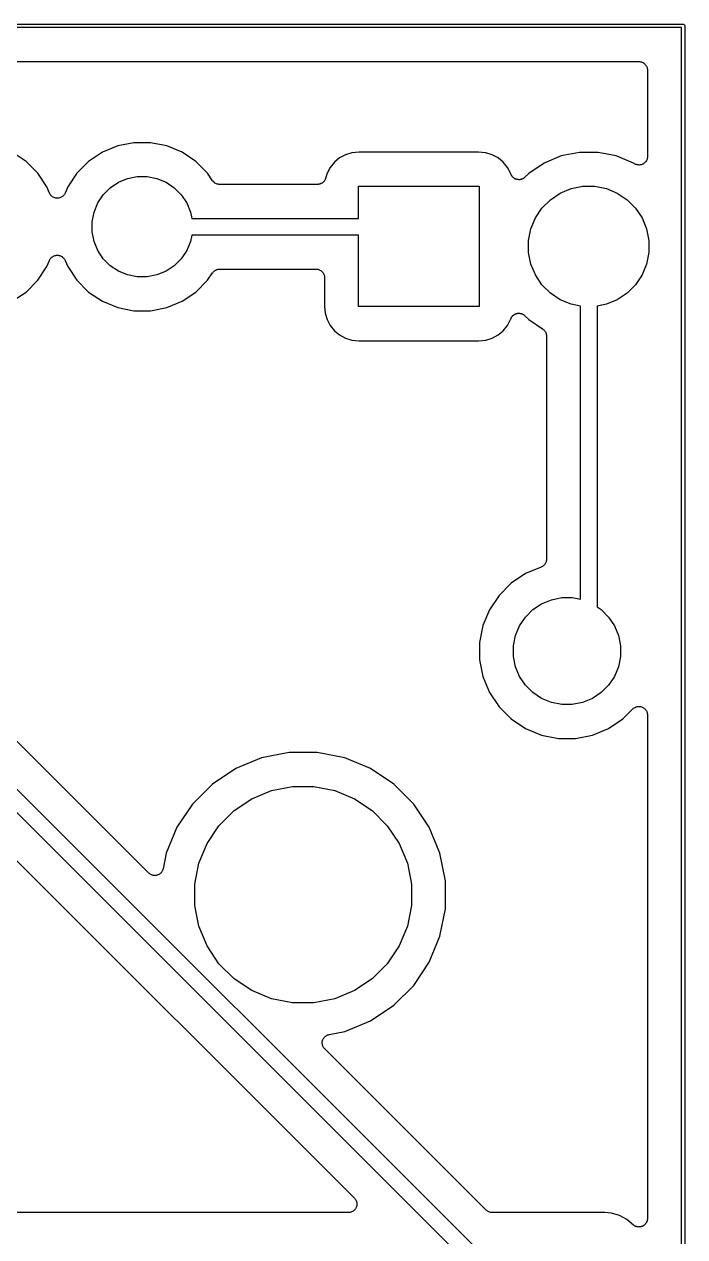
# Model space of a CAD drawing. Extents: x 19 to 115, y -142 to -17.
# Drawn here: x 105.55 to 115.42, y -34.8 to -16.65 of the extents above; entities that cross this region are included whole.
import ezdxf

# ---------------------------------------------------------------- set-up
doc = ezdxf.new("R2010")
doc.units = 0
doc.layers.add('BLACK', color=7, linetype='CONTINUOUS')

msp = doc.modelspace()

# ---------------------------------------------------------------- linework, layer by layer
at = {"layer": 'BLACK', "linetype": 'CONTINUOUS'}
for p, q in [((19.4312, -16.655), (115.399, -16.655)), ((115.399, -16.655), (115.4, -16.6549)), ((115.4, -16.6549), (115.401, -16.655)), ((115.401, -16.655), (115.401, -16.655)), ((115.401, -16.655), (115.405, -16.6554)), ((115.405, -16.6554), (115.41, -16.6568)), ((115.41, -16.6568), (115.414, -16.6591)), ((115.414, -16.6591), (115.418, -16.6622)), ((115.418, -16.6622), (115.421, -16.666)), ((115.421, -16.666), (115.423, -16.6704)), ((115.423, -16.6704), (115.425, -16.6751)), ((115.425, -16.6751), (115.425, -16.68)), ((115.425, -16.68), (115.425, -16.6812)), ((115.425, -16.6812), (115.425, -142.239)), ((115.375, -16.705), (19.455, -16.705)), ((115.375, -142.215), (115.375, -16.705)), ((20.09, -17.213), (114.74, -17.213)), ((114.74, -17.213), (114.741, -17.213)), ((114.741, -17.213), (114.741, -17.213)), ((114.741, -17.213), (114.741, -17.213)), ((114.741, -17.213), (114.742, -17.213)), ((114.742, -17.213), (114.754, -17.2143)), ((114.754, -17.2143), (114.766, -17.2156)), ((114.766, -17.2156), (114.766, -17.2157)), ((114.766, -17.2157), (114.766, -17.2158)), ((114.766, -17.2158), (114.778, -17.2194)), ((114.778, -17.2194), (114.789, -17.2229)), ((114.789, -17.2229), (114.79, -17.2231)), ((114.79, -17.2231), (114.79, -17.2233)), ((114.79, -17.2233), (114.8, -17.229)), ((114.8, -17.229), (114.811, -17.2347)), ((114.811, -17.2347), (114.811, -17.235)), ((114.811, -17.235), (114.812, -17.2352)), ((114.812, -17.2352), (114.821, -17.2429)), ((114.821, -17.2429), (114.83, -17.2505)), ((114.83, -17.2505), (114.83, -17.2509)), ((114.83, -17.2509), (114.831, -17.2511)), ((114.831, -17.2511), (114.838, -17.2605)), ((114.838, -17.2605), (114.846, -17.2697)), ((114.846, -17.2697), (114.846, -17.2701)), ((114.846, -17.2701), (114.846, -17.2705)), ((114.846, -17.2705), (114.852, -17.2811)), ((114.852, -17.2811), (114.857, -17.2916)), ((114.857, -17.2916), (114.858, -17.292)), ((114.858, -17.292), (114.858, -17.2924)), ((114.858, -17.2924), (114.861, -17.3039)), ((114.861, -17.3039), (114.865, -17.3153)), ((114.865, -17.3153), (114.865, -17.3158)), ((114.865, -17.3158), (114.865, -17.3162)), ((114.865, -17.3162), (114.866, -17.3281)), ((114.866, -17.3281), (114.867, -17.34)), ((114.867, -17.34), (114.867, -18.635)), ((106.948, -18.4753), (106.719, -18.5702)), ((107.191, -18.427), (106.948, -18.4753)), ((107.439, -18.427), (107.191, -18.427)), ((107.682, -18.4753), (107.439, -18.427)), ((107.911, -18.5702), (107.682, -18.4753)), ((105.577, -18.7078), (105.371, -18.5702)), ((106.719, -18.5702), (106.513, -18.7079)), ((108.117, -18.7078), (107.911, -18.5702)), ((110.266, -18.6556), (110.189, -18.7191)), ((110.355, -18.6084), (110.266, -18.6556)), ((110.45, -18.5794), (110.355, -18.6084)), ((110.556, -18.5689), (110.45, -18.5794)), ((112.344, -18.5689), (110.556, -18.5689)), ((112.45, -18.5793), (112.344, -18.5689)), ((112.545, -18.6084), (112.45, -18.5793)), ((112.634, -18.6556), (112.545, -18.6084)), ((112.711, -18.7191), (112.634, -18.6556)), ((113.579, -18.6261), (113.323, -18.7322)), ((113.851, -18.572), (113.579, -18.6261)), ((114.129, -18.572), (113.851, -18.572)), ((114.401, -18.6261), (114.129, -18.572)), ((114.657, -18.7322), (114.401, -18.6261)), ((114.857, -18.685), (114.851, -18.6956)), ((114.861, -18.6731), (114.857, -18.6845)), ((114.857, -18.6845), (114.857, -18.6848)), ((114.857, -18.6848), (114.857, -18.685)), ((114.864, -18.6614), (114.861, -18.6731)), ((114.866, -18.649), (114.864, -18.6609)), ((114.864, -18.6609), (114.864, -18.6611)), ((114.864, -18.6611), (114.864, -18.6614)), ((114.867, -18.6368), (114.866, -18.649)), ((114.867, -18.635), (114.867, -18.6362)), ((114.867, -18.6362), (114.867, -18.6362)), ((114.867, -18.6362), (114.867, -18.6362)), ((114.867, -18.6362), (114.867, -18.6368)), ((105.752, -18.8831), (105.577, -18.7078)), ((106.513, -18.7079), (106.338, -18.8831)), ((108.292, -18.8831), (108.117, -18.7078)), ((110.126, -18.7964), (110.078, -18.8847)), ((110.189, -18.7191), (110.126, -18.7964)), ((112.774, -18.7964), (112.711, -18.7191)), ((112.822, -18.8847), (112.774, -18.7964)), ((113.323, -18.7322), (113.092, -18.8863)), ((114.669, -18.7406), (114.657, -18.7322)), ((114.68, -18.7463), (114.669, -18.7406)), ((114.691, -18.7521), (114.68, -18.7463)), ((114.691, -18.7522), (114.691, -18.7521)), ((114.691, -18.7523), (114.691, -18.7522)), ((114.703, -18.7558), (114.691, -18.7523)), ((114.714, -18.7594), (114.703, -18.7558)), ((114.715, -18.7594), (114.714, -18.7594)), ((114.715, -18.7595), (114.715, -18.7594)), ((114.727, -18.7607), (114.715, -18.7595)), ((114.739, -18.762), (114.727, -18.7607)), ((114.74, -18.762), (114.739, -18.762)), ((114.739, -18.762), (114.739, -18.762)), ((114.752, -18.7608), (114.74, -18.762)), ((114.764, -18.7598), (114.752, -18.7608)), ((114.776, -18.7561), (114.764, -18.7597)), ((114.764, -18.7597), (114.764, -18.7597)), ((114.764, -18.7597), (114.764, -18.7598)), ((114.788, -18.7528), (114.776, -18.7561)), ((114.799, -18.7469), (114.788, -18.7525)), ((114.788, -18.7525), (114.788, -18.7526)), ((114.788, -18.7526), (114.788, -18.7528)), ((114.81, -18.7413), (114.799, -18.7469)), ((114.819, -18.7333), (114.81, -18.741)), ((114.81, -18.741), (114.81, -18.7411)), ((114.81, -18.7411), (114.81, -18.7413)), ((114.829, -18.7257), (114.819, -18.7333)), ((114.837, -18.7159), (114.829, -18.7254)), ((114.829, -18.7254), (114.829, -18.7255)), ((114.829, -18.7255), (114.829, -18.7257)), ((114.845, -18.7068), (114.837, -18.7159)), ((114.851, -18.6956), (114.845, -18.7063)), ((114.845, -18.7063), (114.845, -18.7065)), ((114.845, -18.7065), (114.845, -18.7068)), ((105.89, -19.0891), (105.752, -18.8831)), ((106.338, -18.8831), (106.2, -19.0891)), ((106.837, -19.1024), (106.96, -19.0204)), ((106.96, -19.0204), (107.096, -18.9638)), ((107.096, -18.9638), (107.241, -18.935)), ((107.241, -18.935), (107.389, -18.935)), ((107.389, -18.935), (107.534, -18.9638)), ((107.534, -18.9638), (107.67, -19.0204)), ((107.67, -19.0204), (107.793, -19.1024)), ((108.367, -18.9956), (108.292, -18.8831)), ((108.375, -19.0046), (108.367, -18.9956)), ((108.382, -19.0139), (108.375, -19.0046)), ((108.383, -19.0143), (108.382, -19.0139)), ((108.383, -19.0147), (108.383, -19.0143)), ((108.392, -19.0222), (108.383, -19.0147)), ((108.401, -19.0298), (108.392, -19.0222)), ((108.402, -19.0301), (108.401, -19.0298)), ((108.402, -19.0305), (108.402, -19.0301)), ((108.413, -19.036), (108.402, -19.0305)), ((108.423, -19.0417), (108.413, -19.036)), ((108.423, -19.0419), (108.423, -19.0417)), ((108.424, -19.0422), (108.423, -19.0419)), ((108.435, -19.0457), (108.424, -19.0422)), ((108.447, -19.0492), (108.435, -19.0457)), ((108.447, -19.0493), (108.447, -19.0492)), ((108.448, -19.0495), (108.447, -19.0493)), ((108.459, -19.0507), (108.448, -19.0495)), ((108.471, -19.052), (108.459, -19.0507)), ((109.951, -19.0502), (109.945, -19.0515)), ((109.958, -19.0496), (109.951, -19.0502)), ((109.964, -19.0479), (109.958, -19.0496)), ((109.969, -19.0469), (109.964, -19.0479)), ((109.975, -19.0444), (109.969, -19.0469)), ((109.982, -19.0424), (109.975, -19.0444)), ((109.987, -19.0397), (109.982, -19.0424)), ((109.992, -19.0376), (109.987, -19.0397)), ((109.998, -19.0339), (109.992, -19.0376)), ((110.004, -19.0308), (109.998, -19.0339)), ((110.008, -19.0272), (110.004, -19.0308)), ((110.013, -19.0241), (110.008, -19.0272)), ((110.018, -19.0194), (110.013, -19.0241)), ((110.023, -19.0151), (110.018, -19.0194)), ((110.027, -19.0107), (110.023, -19.0151)), ((110.031, -19.0068), (110.027, -19.0107)), ((110.034, -19.0012), (110.031, -19.0068)), ((110.039, -18.996), (110.034, -19.0012)), ((110.041, -18.991), (110.039, -18.996)), ((110.045, -18.9863), (110.041, -18.991)), ((110.047, -18.9801), (110.045, -18.9863)), ((110.051, -18.9742), (110.047, -18.9801)), ((110.052, -18.9688), (110.051, -18.9742)), ((110.054, -18.9636), (110.052, -18.9688)), ((110.055, -18.9619), (110.054, -18.9636)), ((110.078, -18.8847), (110.055, -18.9619)), ((112.824, -18.891), (112.822, -18.8847)), ((112.826, -18.8965), (112.824, -18.891)), ((112.827, -18.9021), (112.826, -18.8965)), ((112.831, -18.9079), (112.827, -18.9021)), ((112.833, -18.9139), (112.831, -18.9079)), ((112.836, -18.9188), (112.833, -18.9139)), ((112.839, -18.924), (112.836, -18.9188)), ((112.843, -18.9291), (112.839, -18.924)), ((112.847, -18.9345), (112.843, -18.9291)), ((112.851, -18.9387), (112.847, -18.9345)), ((112.855, -18.9433), (112.851, -18.9387)), ((112.86, -18.9475), (112.855, -18.9433)), ((112.864, -18.9521), (112.86, -18.9475)), ((112.869, -18.9554), (112.864, -18.9521)), ((112.874, -18.9592), (112.869, -18.9554)), ((112.879, -18.9623), (112.874, -18.9592)), ((112.885, -18.9659), (112.879, -18.9623)), ((112.89, -18.9682), (112.885, -18.9659)), ((112.895, -18.971), (112.89, -18.9682)), ((112.902, -18.973), (112.895, -18.971)), ((112.908, -18.9755), (112.902, -18.973)), ((112.913, -18.9767), (112.908, -18.9755)), ((112.919, -18.9784), (112.913, -18.9767)), ((112.926, -18.9791), (112.919, -18.9784)), ((112.932, -18.9804), (112.926, -18.9791)), ((112.938, -18.9805), (112.932, -18.9804)), ((112.944, -18.9811), (112.938, -18.9805)), ((112.95, -18.9806), (112.944, -18.9811)), ((112.957, -18.9806), (112.95, -18.9806)), ((112.963, -18.9795), (112.957, -18.9806)), ((112.968, -18.979), (112.963, -18.9795)), ((112.975, -18.9771), (112.968, -18.979)), ((112.981, -18.9759), (112.975, -18.9771)), ((112.987, -18.9737), (112.981, -18.9759)), ((112.992, -18.972), (112.987, -18.9737)), ((112.998, -18.969), (112.992, -18.972)), ((113.004, -18.9666), (112.998, -18.969)), ((113.009, -18.9634), (113.004, -18.9666)), ((113.014, -18.9606), (113.009, -18.9634)), ((113.019, -18.9566), (113.014, -18.9606)), ((113.025, -18.953), (113.019, -18.9566)), ((113.029, -18.9489), (113.025, -18.953)), ((113.034, -18.9452), (113.029, -18.9489)), ((113.035, -18.9439), (113.034, -18.9452)), ((113.092, -18.8863), (113.035, -18.9439)), ((105.928, -19.1805), (105.89, -19.0891)), ((105.933, -19.1912), (105.928, -19.1805)), ((105.939, -19.202), (105.933, -19.1912)), ((105.939, -19.2021), (105.939, -19.202)), ((105.939, -19.2023), (105.939, -19.2021)), ((105.947, -19.2116), (105.939, -19.2023)), ((105.955, -19.2212), (105.947, -19.2116)), ((105.955, -19.2213), (105.955, -19.2212)), ((105.955, -19.2215), (105.955, -19.2213)), ((105.964, -19.2291), (105.955, -19.2215)), ((105.974, -19.237), (105.964, -19.2291)), ((106.124, -19.2305), (106.115, -19.238)), ((106.134, -19.2228), (106.124, -19.2305)), ((106.142, -19.2133), (106.134, -19.2225)), ((106.134, -19.2225), (106.134, -19.2226)), ((106.134, -19.2226), (106.134, -19.2228)), ((106.15, -19.2038), (106.142, -19.2133)), ((106.156, -19.1928), (106.15, -19.2034)), ((106.15, -19.2034), (106.15, -19.2036)), ((106.15, -19.2036), (106.15, -19.2038)), ((106.162, -19.1821), (106.156, -19.1928)), ((106.2, -19.0891), (106.162, -19.1805)), ((106.162, -19.1805), (106.162, -19.1817)), ((106.162, -19.1817), (106.162, -19.1817)), ((106.162, -19.1817), (106.162, -19.1817)), ((106.162, -19.1817), (106.162, -19.1821)), ((106.65, -19.3297), (106.732, -19.2069)), ((106.732, -19.2069), (106.837, -19.1024)), ((107.793, -19.1024), (107.898, -19.2069)), ((107.898, -19.2069), (107.98, -19.3297)), ((108.472, -19.052), (108.471, -19.052)), ((108.473, -19.052), (108.472, -19.052)), ((108.472, -19.052), (108.472, -19.052)), ((108.472, -19.052), (108.472, -19.052)), ((109.933, -19.052), (108.473, -19.052)), ((109.939, -19.0514), (109.933, -19.052)), ((109.945, -19.0515), (109.939, -19.0514)), ((110.55, -19.56), (110.55, -19.08)), ((110.55, -19.08), (112.35, -19.08)), ((112.35, -19.08), (112.35, -20.88)), ((113.416, -19.2809), (113.564, -19.1824)), ((113.564, -19.1824), (113.727, -19.1146)), ((113.727, -19.1146), (113.901, -19.08)), ((113.901, -19.08), (114.079, -19.08)), ((114.079, -19.08), (114.253, -19.1146)), ((114.253, -19.1146), (114.416, -19.1824)), ((114.416, -19.1824), (114.564, -19.2809)), ((105.974, -19.2371), (105.974, -19.237)), ((105.974, -19.2373), (105.974, -19.2371)), ((105.985, -19.243), (105.974, -19.2373)), ((105.996, -19.2489), (105.985, -19.243)), ((105.996, -19.249), (105.996, -19.2489)), ((105.996, -19.2489), (105.996, -19.2489)), ((106.007, -19.2526), (105.996, -19.249)), ((106.019, -19.2562), (106.007, -19.2526)), ((106.019, -19.2563), (106.019, -19.2562)), ((106.02, -19.2563), (106.019, -19.2563)), ((106.032, -19.2576), (106.02, -19.2563)), ((106.044, -19.2589), (106.032, -19.2576)), ((106.056, -19.2578), (106.044, -19.2589)), ((106.044, -19.2589), (106.044, -19.2588)), ((106.044, -19.2588), (106.044, -19.2589)), ((106.069, -19.2567), (106.056, -19.2578)), ((106.081, -19.2532), (106.069, -19.2566)), ((106.069, -19.2566), (106.069, -19.2566)), ((106.069, -19.2566), (106.069, -19.2567)), ((106.092, -19.2497), (106.081, -19.2532)), ((106.093, -19.2496), (106.092, -19.2497)), ((106.103, -19.2439), (106.093, -19.2495)), ((106.093, -19.2495), (106.093, -19.2496)), ((106.114, -19.2383), (106.103, -19.2439)), ((106.115, -19.2381), (106.114, -19.2383)), ((106.115, -19.238), (106.115, -19.2381)), ((106.594, -19.4662), (106.65, -19.3297)), ((107.98, -19.3297), (108.036, -19.4662)), ((113.192, -19.5537), (113.291, -19.4063)), ((113.291, -19.4063), (113.416, -19.2809)), ((114.564, -19.2809), (114.689, -19.4063)), ((114.689, -19.4063), (114.788, -19.5537)), ((106.565, -19.6111), (106.594, -19.4662)), ((108.036, -19.4662), (108.055, -19.56)), ((108.055, -19.56), (110.55, -19.56)), ((113.125, -19.7175), (113.192, -19.5537)), ((114.788, -19.5537), (114.855, -19.7175)), ((106.565, -19.7589), (106.565, -19.6111)), ((106.594, -19.9038), (106.565, -19.7589)), ((113.09, -19.8914), (113.125, -19.7175)), ((114.855, -19.7175), (114.89, -19.8914)), ((106.65, -20.0403), (106.594, -19.9038)), ((108.036, -19.9038), (107.98, -20.0403)), ((108.055, -19.81), (108.036, -19.9038)), ((110.55, -19.81), (108.055, -19.81)), ((110.55, -20.88), (110.55, -19.81)), ((113.09, -20.0686), (113.09, -19.8914)), ((114.89, -19.8914), (114.89, -20.0686)), ((105.956, -20.1472), (105.966, -20.1395)), ((105.966, -20.1395), (105.975, -20.132)), ((105.975, -20.1319), (105.976, -20.1317)), ((105.975, -20.132), (105.975, -20.1319)), ((105.976, -20.1317), (105.987, -20.126)), ((105.987, -20.126), (105.997, -20.1205)), ((105.997, -20.1204), (105.998, -20.1203)), ((105.997, -20.1205), (105.997, -20.1204)), ((105.998, -20.1203), (106.009, -20.1169)), ((106.009, -20.1169), (106.021, -20.1134)), ((106.021, -20.1133), (106.033, -20.1123)), ((106.021, -20.1134), (106.021, -20.1133)), ((106.021, -20.1134), (106.021, -20.1134)), ((106.033, -20.1123), (106.046, -20.1111)), ((106.046, -20.1111), (106.046, -20.1112)), ((106.046, -20.1112), (106.046, -20.1111)), ((106.046, -20.1111), (106.058, -20.1124)), ((106.058, -20.1124), (106.07, -20.1137)), ((106.07, -20.1137), (106.071, -20.1137)), ((106.071, -20.1137), (106.071, -20.1138)), ((106.071, -20.1138), (106.082, -20.1174)), ((106.082, -20.1174), (106.094, -20.121)), ((106.094, -20.121), (106.094, -20.1211)), ((106.094, -20.1211), (106.094, -20.1211)), ((106.094, -20.1211), (106.105, -20.1269)), ((106.105, -20.1269), (106.116, -20.1327)), ((106.116, -20.1327), (106.116, -20.1329)), ((106.116, -20.1329), (106.116, -20.133)), ((106.116, -20.133), (106.125, -20.1406)), ((106.732, -20.1631), (106.65, -20.0403)), ((107.98, -20.0403), (107.898, -20.1631)), ((113.125, -20.2425), (113.09, -20.0686)), ((114.89, -20.0686), (114.855, -20.2425)), ((105.752, -20.4869), (105.89, -20.2809)), ((105.89, -20.2809), (105.928, -20.1895)), ((105.928, -20.1879), (105.934, -20.1773)), ((105.928, -20.1883), (105.928, -20.1879)), ((105.928, -20.1895), (105.928, -20.1883)), ((105.928, -20.1883), (105.928, -20.1883)), ((105.928, -20.1883), (105.928, -20.1883)), ((105.934, -20.1773), (105.94, -20.1666)), ((105.94, -20.1662), (105.948, -20.1569)), ((105.94, -20.1664), (105.94, -20.1662)), ((105.94, -20.1666), (105.94, -20.1664)), ((105.948, -20.1569), (105.956, -20.1475)), ((105.956, -20.1474), (105.956, -20.1472)), ((105.956, -20.1475), (105.956, -20.1474)), ((106.125, -20.1406), (106.135, -20.1485)), ((106.135, -20.1485), (106.135, -20.1487)), ((106.135, -20.1487), (106.135, -20.1488)), ((106.135, -20.1488), (106.143, -20.1582)), ((106.143, -20.1582), (106.151, -20.1677)), ((106.151, -20.1677), (106.151, -20.1679)), ((106.151, -20.1679), (106.151, -20.168)), ((106.151, -20.168), (106.157, -20.1787)), ((106.157, -20.1787), (106.162, -20.1895)), ((106.162, -20.1895), (106.2, -20.2809)), ((106.2, -20.2809), (106.338, -20.4869)), ((106.837, -20.2676), (106.732, -20.1631)), ((106.96, -20.3496), (106.837, -20.2676)), ((107.793, -20.2676), (107.67, -20.3496)), ((107.898, -20.1631), (107.793, -20.2676)), ((108.437, -20.3238), (108.448, -20.3204)), ((108.448, -20.3204), (108.449, -20.3204)), ((108.449, -20.3202), (108.461, -20.3192)), ((108.449, -20.3204), (108.449, -20.3202)), ((108.461, -20.3192), (108.473, -20.318)), ((108.473, -20.318), (109.912, -20.318)), ((109.912, -20.318), (109.913, -20.318)), ((109.913, -20.318), (109.913, -20.318)), ((109.913, -20.318), (109.913, -20.318)), ((109.913, -20.318), (109.914, -20.318)), ((109.914, -20.318), (109.926, -20.3193)), ((109.926, -20.3193), (109.937, -20.3206)), ((109.937, -20.3206), (109.938, -20.3207)), ((109.938, -20.3207), (109.938, -20.3208)), ((109.938, -20.3208), (109.95, -20.3244)), ((113.192, -20.4063), (113.125, -20.2425)), ((114.855, -20.2425), (114.788, -20.4063)), ((105.577, -20.6622), (105.752, -20.4869)), ((106.338, -20.4869), (106.513, -20.6621)), ((107.096, -20.4062), (106.96, -20.3496)), ((107.241, -20.435), (107.096, -20.4062)), ((107.389, -20.435), (107.241, -20.435)), ((107.534, -20.4062), (107.389, -20.435)), ((107.67, -20.3496), (107.534, -20.4062)), ((108.117, -20.6622), (108.292, -20.4869)), ((108.292, -20.4869), (108.367, -20.3744)), ((108.367, -20.3744), (108.368, -20.374)), ((108.368, -20.373), (108.376, -20.364)), ((108.368, -20.374), (108.368, -20.373)), ((108.368, -20.374), (108.368, -20.374)), ((108.368, -20.374), (108.368, -20.374)), ((108.376, -20.364), (108.383, -20.3549)), ((108.383, -20.3549), (108.384, -20.3545)), ((108.384, -20.354), (108.394, -20.3467)), ((108.384, -20.3545), (108.384, -20.354)), ((108.394, -20.3467), (108.403, -20.3392)), ((108.403, -20.3389), (108.404, -20.3385)), ((108.403, -20.3392), (108.403, -20.3389)), ((108.404, -20.3385), (108.414, -20.3331)), ((108.414, -20.3331), (108.425, -20.3276)), ((108.425, -20.3274), (108.426, -20.3271)), ((108.425, -20.3276), (108.425, -20.3274)), ((108.426, -20.3271), (108.437, -20.3238)), ((109.95, -20.3244), (109.961, -20.3279)), ((109.961, -20.3279), (109.962, -20.3281)), ((109.962, -20.3281), (109.962, -20.3283)), ((109.962, -20.3283), (109.972, -20.334)), ((109.972, -20.334), (109.983, -20.3397)), ((109.983, -20.3397), (109.983, -20.34)), ((109.983, -20.34), (109.984, -20.3402)), ((109.984, -20.3402), (109.993, -20.3479)), ((109.993, -20.3479), (110.002, -20.3555)), ((110.002, -20.3555), (110.002, -20.3559)), ((110.002, -20.3559), (110.003, -20.3561)), ((110.003, -20.3561), (110.01, -20.3655)), ((110.01, -20.3655), (110.018, -20.3747)), ((110.018, -20.3747), (110.018, -20.3751)), ((110.018, -20.3751), (110.018, -20.3755)), ((110.018, -20.3755), (110.024, -20.3861)), ((110.024, -20.3861), (110.029, -20.3966)), ((110.029, -20.3966), (110.029, -20.397)), ((110.029, -20.397), (110.03, -20.3974)), ((110.03, -20.3974), (110.033, -20.4089)), ((110.033, -20.4089), (110.037, -20.4203)), ((110.037, -20.4203), (110.037, -20.4208)), ((110.037, -20.4208), (110.037, -20.4212)), ((110.037, -20.4212), (110.038, -20.4331)), ((110.038, -20.4331), (110.039, -20.445)), ((110.039, -20.445), (110.039, -20.8738)), ((113.291, -20.5537), (113.192, -20.4063)), ((114.788, -20.4063), (114.689, -20.5537)), ((105.371, -20.7998), (105.577, -20.6622)), ((106.513, -20.6621), (106.719, -20.7998)), ((107.911, -20.7998), (108.117, -20.6622)), ((113.416, -20.6791), (113.291, -20.5537)), ((113.564, -20.7776), (113.416, -20.6791)), ((114.564, -20.6791), (114.416, -20.7776)), ((114.689, -20.5537), (114.564, -20.6791)), ((106.719, -20.7998), (106.948, -20.8947)), ((107.682, -20.8947), (107.911, -20.7998)), ((113.727, -20.8454), (113.564, -20.7776)), ((113.865, -20.8728), (113.727, -20.8454)), ((114.253, -20.8454), (114.115, -20.8728)), ((114.416, -20.7776), (114.253, -20.8454)), ((106.948, -20.8947), (107.191, -20.943)), ((107.191, -20.943), (107.439, -20.943)), ((107.439, -20.943), (107.682, -20.8947)), ((110.039, -20.8738), (110.049, -20.9796)), ((110.049, -20.9796), (110.078, -21.0753)), ((112.35, -20.88), (110.55, -20.88)), ((112.831, -21.0505), (112.834, -21.0445)), ((112.834, -21.0445), (112.837, -21.0397)), ((112.837, -21.0397), (112.84, -21.0345)), ((112.84, -21.0345), (112.844, -21.0295)), ((112.844, -21.0295), (112.848, -21.0241)), ((112.848, -21.0241), (112.852, -21.02)), ((112.852, -21.02), (112.856, -21.0154)), ((112.856, -21.0154), (112.861, -21.0113)), ((112.861, -21.0113), (112.866, -21.0068)), ((112.866, -21.0068), (112.871, -21.0036)), ((112.871, -21.0036), (112.875, -20.9998)), ((112.875, -20.9998), (112.881, -20.9968)), ((112.881, -20.9968), (112.886, -20.9932)), ((112.886, -20.9932), (112.892, -20.991)), ((112.892, -20.991), (112.897, -20.9883)), ((112.897, -20.9883), (112.903, -20.9864)), ((112.903, -20.9864), (112.909, -20.984)), ((112.909, -20.984), (112.915, -20.9829)), ((112.915, -20.9829), (112.921, -20.9812)), ((112.921, -20.9812), (112.927, -20.9806)), ((112.927, -20.9806), (112.934, -20.9794)), ((112.934, -20.9794), (112.94, -20.9794)), ((112.94, -20.9794), (112.945, -20.9789)), ((112.945, -20.9789), (112.952, -20.9795)), ((112.952, -20.9795), (112.959, -20.9796)), ((112.959, -20.9796), (112.964, -20.9808)), ((112.964, -20.9808), (112.97, -20.9814)), ((112.97, -20.9814), (112.976, -20.9833)), ((112.976, -20.9833), (112.983, -20.9846)), ((112.983, -20.9846), (112.988, -20.9869)), ((112.988, -20.9869), (112.994, -20.9886)), ((112.994, -20.9886), (113, -20.9917)), ((113, -20.9917), (113.006, -20.9942)), ((113.006, -20.9942), (113.011, -20.9975)), ((113.011, -20.9975), (113.016, -21.0003)), ((113.016, -21.0003), (113.021, -21.0045)), ((113.021, -21.0045), (113.026, -21.0081)), ((113.026, -21.0081), (113.03, -21.0123)), ((113.03, -21.0123), (113.035, -21.0161)), ((113.035, -21.0161), (113.092, -21.0737)), ((113.865, -25.2591), (113.865, -20.8728)), ((114.115, -20.8728), (114.115, -25.3735)), ((110.078, -21.0753), (110.126, -21.1636)), ((110.126, -21.1636), (110.189, -21.2409)), ((112.711, -21.2409), (112.774, -21.1636)), ((112.774, -21.1636), (112.822, -21.0753)), ((112.822, -21.0753), (112.824, -21.069)), ((112.824, -21.0673), (112.826, -21.0619)), ((112.824, -21.069), (112.824, -21.0673)), ((112.826, -21.0619), (112.828, -21.0562)), ((112.828, -21.0562), (112.831, -21.0505)), ((113.092, -21.0737), (113.301, -21.2127)), ((113.301, -21.2127), (113.301, -21.213)), ((113.301, -21.213), (113.301, -21.213)), ((113.301, -21.213), (113.301, -21.213)), ((113.301, -21.213), (113.302, -21.2137)), ((113.302, -21.2137), (113.311, -21.2213)), ((113.311, -21.2213), (113.32, -21.2288)), ((110.189, -21.2409), (110.266, -21.3044)), ((110.266, -21.3044), (110.355, -21.3516)), ((110.355, -21.3516), (110.45, -21.3806)), ((110.45, -21.3806), (110.556, -21.3911)), ((110.556, -21.3911), (112.344, -21.3911)), ((112.344, -21.3911), (112.45, -21.3806)), ((112.45, -21.3806), (112.545, -21.3516)), ((112.545, -21.3516), (112.634, -21.3044)), ((112.634, -21.3044), (112.711, -21.2409)), ((113.32, -21.2288), (113.321, -21.2293)), ((113.321, -21.2293), (113.321, -21.2297)), ((113.321, -21.2297), (113.328, -21.2389)), ((113.328, -21.2389), (113.336, -21.248)), ((113.336, -21.248), (113.336, -21.2486)), ((113.336, -21.2486), (113.336, -21.2491)), ((113.336, -21.2491), (113.342, -21.2595)), ((113.342, -21.2595), (113.347, -21.2699)), ((113.347, -21.2699), (113.348, -21.2705)), ((113.348, -21.2705), (113.348, -21.271)), ((113.348, -21.271), (113.351, -21.2823)), ((113.351, -21.2823), (113.355, -21.2936)), ((113.355, -21.2936), (113.355, -21.2943)), ((113.355, -21.2943), (113.355, -21.2948)), ((113.355, -21.2948), (113.356, -21.3066)), ((113.356, -21.3066), (113.357, -21.3183)), ((113.357, -21.3183), (113.357, -24.662)), ((113.357, -24.6637), (113.356, -24.6756)), ((113.357, -24.662), (113.357, -24.6626)), ((113.357, -24.6626), (113.357, -24.6626)), ((113.357, -24.6626), (113.357, -24.6626)), ((113.357, -24.6626), (113.357, -24.6637)), ((113.279, -24.7793), (113.045, -24.8759)), ((113.289, -24.7737), (113.279, -24.7793)), ((113.3, -24.7682), (113.289, -24.7737)), ((113.31, -24.7601), (113.3, -24.7676)), ((113.3, -24.7676), (113.3, -24.7679)), ((113.3, -24.7679), (113.3, -24.7682)), ((113.319, -24.7527), (113.31, -24.7601)), ((113.32, -24.7519), (113.319, -24.7523)), ((113.319, -24.7523), (113.319, -24.7527)), ((113.327, -24.7428), (113.32, -24.7519)), ((113.335, -24.7337), (113.327, -24.7428)), ((113.341, -24.7224), (113.335, -24.7328)), ((113.335, -24.7328), (113.335, -24.7332)), ((113.335, -24.7332), (113.335, -24.7337)), ((113.347, -24.712), (113.341, -24.7224)), ((113.351, -24.6997), (113.347, -24.711)), ((113.347, -24.711), (113.347, -24.7114)), ((113.347, -24.7114), (113.347, -24.712)), ((113.354, -24.6884), (113.351, -24.6997)), ((113.356, -24.6756), (113.354, -24.6873)), ((113.354, -24.6873), (113.354, -24.6878)), ((113.354, -24.6878), (113.354, -24.6884)), ((112.831, -25.019), (112.649, -25.2012)), ((113.045, -24.8759), (112.831, -25.019)), ((112.649, -25.2012), (112.506, -25.4154)), ((113.155, -25.4136), (113.286, -25.326)), ((113.286, -25.326), (113.432, -25.2657)), ((113.432, -25.2657), (113.586, -25.235)), ((113.586, -25.235), (113.744, -25.235)), ((113.744, -25.235), (113.865, -25.2591)), ((114.115, -25.3735), (114.175, -25.4136)), ((112.506, -25.4154), (112.407, -25.6535)), ((112.956, -25.6561), (113.044, -25.525)), ((113.044, -25.525), (113.155, -25.4136)), ((114.175, -25.4136), (114.286, -25.525)), ((114.286, -25.525), (114.374, -25.6561)), ((112.407, -25.6535), (112.357, -25.9062)), ((112.896, -25.8016), (112.956, -25.6561)), ((114.374, -25.6561), (114.434, -25.8016)), ((112.357, -25.9062), (112.357, -26.1638)), ((112.865, -25.9562), (112.896, -25.8016)), ((114.434, -25.8016), (114.465, -25.9562)), ((112.865, -26.1138), (112.865, -25.9562)), ((112.896, -26.2684), (112.865, -26.1138)), ((114.465, -26.1138), (114.434, -26.2684)), ((114.465, -25.9562), (114.465, -26.1138)), ((112.357, -26.1638), (112.407, -26.4165)), ((112.956, -26.4139), (112.896, -26.2684)), ((114.434, -26.2684), (114.374, -26.4139)), ((112.407, -26.4165), (112.506, -26.6546)), ((113.044, -26.545), (112.956, -26.4139)), ((114.374, -26.4139), (114.286, -26.545)), ((112.506, -26.6546), (112.649, -26.8688)), ((113.155, -26.6564), (113.044, -26.545)), ((113.286, -26.744), (113.155, -26.6564)), ((114.175, -26.6564), (114.044, -26.744)), ((114.286, -26.545), (114.175, -26.6564)), ((107.413, -29.3566), (104.89, -26.8338)), ((113.432, -26.8043), (113.286, -26.744)), ((113.586, -26.835), (113.432, -26.8043)), ((113.744, -26.835), (113.586, -26.835)), ((113.898, -26.8043), (113.744, -26.835)), ((114.044, -26.744), (113.898, -26.8043)), ((112.649, -26.8688), (112.831, -27.051)), ((114.499, -27.051), (114.65, -26.8996)), ((114.65, -26.8996), (114.651, -26.8987)), ((114.651, -26.8983), (114.661, -26.8908)), ((114.651, -26.8986), (114.651, -26.8983)), ((114.651, -26.8987), (114.651, -26.8986)), ((114.651, -26.8987), (114.651, -26.8987)), ((114.661, -26.8908), (114.67, -26.8831)), ((114.67, -26.8831), (114.671, -26.883)), ((114.671, -26.8829), (114.682, -26.8773)), ((114.671, -26.883), (114.671, -26.8829)), ((114.682, -26.8773), (114.692, -26.8716)), ((114.692, -26.8716), (114.693, -26.8716)), ((114.693, -26.8715), (114.705, -26.868)), ((114.693, -26.8716), (114.693, -26.8715)), ((114.705, -26.868), (114.716, -26.8646)), ((114.716, -26.8646), (114.716, -26.8646)), ((114.716, -26.8646), (114.717, -26.8646)), ((114.717, -26.8646), (114.729, -26.8635)), ((114.729, -26.8635), (114.741, -26.8624)), ((114.741, -26.8624), (114.741, -26.8624)), ((114.741, -26.8624), (114.741, -26.8624)), ((114.741, -26.8624), (114.753, -26.8637)), ((114.753, -26.8637), (114.766, -26.865)), ((114.766, -26.865), (114.766, -26.8651)), ((114.766, -26.8651), (114.766, -26.8651)), ((114.766, -26.8651), (114.778, -26.8687)), ((114.778, -26.8687), (114.789, -26.8723)), ((114.789, -26.8723), (114.789, -26.8724)), ((114.789, -26.8724), (114.79, -26.8725)), ((114.79, -26.8725), (114.8, -26.8783)), ((114.8, -26.8783), (114.811, -26.8841)), ((114.811, -26.8841), (114.811, -26.8842)), ((114.811, -26.8842), (114.811, -26.8844)), ((114.811, -26.8844), (114.821, -26.8922)), ((114.821, -26.8922), (114.83, -26.8999)), ((114.83, -26.8999), (114.83, -26.9001)), ((114.83, -26.9001), (114.83, -26.9002)), ((114.83, -26.9002), (114.838, -26.9097)), ((114.838, -26.9097), (114.846, -26.9191)), ((114.846, -26.9191), (114.846, -26.9193)), ((114.846, -26.9193), (114.846, -26.9195)), ((114.846, -26.9195), (114.852, -26.9303)), ((114.852, -26.9303), (114.857, -26.941)), ((114.857, -26.941), (114.857, -26.9412)), ((114.857, -26.9412), (114.858, -26.9414)), ((114.858, -26.9414), (114.861, -26.953)), ((114.861, -26.953), (114.865, -26.9647)), ((114.865, -26.9647), (114.865, -26.965)), ((114.865, -26.965), (114.865, -26.9652)), ((114.865, -26.9652), (114.866, -26.9772)), ((114.866, -26.9772), (114.867, -26.9894)), ((114.867, -26.9894), (114.867, -34.5259)), ((104.509, -27.171), (112.283, -34.945)), ((112.831, -27.051), (113.045, -27.1941)), ((113.045, -27.1941), (113.283, -27.2927)), ((114.047, -27.2927), (114.285, -27.1941)), ((114.285, -27.1941), (114.499, -27.051)), ((112.139, -35.1541), (104.365, -27.38)), ((113.283, -27.2927), (113.536, -27.343)), ((113.536, -27.343), (113.794, -27.343)), ((113.794, -27.343), (114.047, -27.2927)), ((109.51, -27.552), (109.099, -27.6338)), ((109.93, -27.552), (109.51, -27.552)), ((110.341, -27.6338), (109.93, -27.552)), ((109.099, -27.6338), (108.712, -27.7942)), ((110.728, -27.7942), (110.341, -27.6338)), ((104.191, -27.9252), (110.486, -34.2202)), ((108.712, -27.7942), (108.363, -28.0271)), ((111.077, -28.0271), (110.728, -27.7942)), ((108.363, -28.0271), (108.067, -28.3235)), ((108.953, -28.2444), (109.247, -28.1223)), ((109.247, -28.1223), (109.56, -28.06)), ((109.56, -28.06), (109.88, -28.06)), ((109.88, -28.06), (110.193, -28.1223)), ((110.193, -28.1223), (110.487, -28.2444)), ((111.373, -28.3235), (111.077, -28.0271)), ((108.687, -28.4217), (108.953, -28.2444)), ((110.487, -28.2444), (110.753, -28.4217)), ((108.067, -28.3235), (107.834, -28.672)), ((108.462, -28.6473), (108.687, -28.4217)), ((110.753, -28.4217), (110.978, -28.6473)), ((111.606, -28.672), (111.373, -28.3235)), ((108.284, -28.9126), (108.462, -28.6473)), ((110.978, -28.6473), (111.156, -28.9126)), ((107.834, -28.672), (107.674, -29.0593)), ((111.766, -29.0593), (111.606, -28.672)), ((108.162, -29.2075), (108.284, -28.9126)), ((111.156, -28.9126), (111.278, -29.2075)), ((107.674, -29.0593), (107.628, -29.2916)), ((108.1, -29.5204), (108.162, -29.2075)), ((111.278, -29.2075), (111.34, -29.5204)), ((111.848, -29.4704), (111.766, -29.0593)), ((107.423, -29.3643), (107.413, -29.3566)), ((107.432, -29.372), (107.423, -29.3643)), ((107.432, -29.3722), (107.432, -29.372)), ((107.432, -29.3723), (107.432, -29.3722)), ((107.443, -29.378), (107.432, -29.3723)), ((107.454, -29.3838), (107.443, -29.378)), ((107.454, -29.3839), (107.454, -29.3838)), ((107.454, -29.3841), (107.454, -29.3839)), ((107.466, -29.3875), (107.454, -29.3841)), ((107.477, -29.3912), (107.466, -29.3875)), ((107.478, -29.3912), (107.477, -29.3912)), ((107.478, -29.3913), (107.478, -29.3912)), ((107.49, -29.3925), (107.478, -29.3913)), ((107.502, -29.3938), (107.49, -29.3925)), ((107.515, -29.3927), (107.503, -29.3938)), ((107.527, -29.3916), (107.515, -29.3927)), ((107.539, -29.3881), (107.527, -29.3915)), ((107.527, -29.3915), (107.527, -29.3915)), ((107.527, -29.3915), (107.527, -29.3916)), ((107.55, -29.3846), (107.539, -29.3881)), ((107.551, -29.3845), (107.55, -29.3846)), ((107.562, -29.3788), (107.551, -29.3844)), ((107.551, -29.3844), (107.551, -29.3845)), ((107.572, -29.3731), (107.562, -29.3788)), ((107.573, -29.373), (107.572, -29.3731)), ((107.582, -29.3653), (107.573, -29.3728)), ((107.573, -29.3728), (107.573, -29.373)), ((107.592, -29.3576), (107.582, -29.3653)), ((107.6, -29.3482), (107.592, -29.3572)), ((107.592, -29.3572), (107.592, -29.3574)), ((107.592, -29.3574), (107.592, -29.3576)), ((107.608, -29.3387), (107.6, -29.3482)), ((107.614, -29.3278), (107.608, -29.3382)), ((107.608, -29.3382), (107.608, -29.3384)), ((107.608, -29.3384), (107.608, -29.3387)), ((107.62, -29.3169), (107.614, -29.3278)), ((107.623, -29.3051), (107.62, -29.3164)), ((107.62, -29.3164), (107.62, -29.3167)), ((107.62, -29.3167), (107.62, -29.3169)), ((107.627, -29.2933), (107.623, -29.3051)), ((107.628, -29.2916), (107.627, -29.2928)), ((107.627, -29.2928), (107.627, -29.2928)), ((107.627, -29.2928), (107.627, -29.2928)), ((107.627, -29.2928), (107.627, -29.2933)), ((107.503, -29.3938), (107.502, -29.3938)), ((107.502, -29.3938), (107.502, -29.3938)), ((108.1, -29.8396), (108.1, -29.5204)), ((111.34, -29.5204), (111.34, -29.8396)), ((111.848, -29.8896), (111.848, -29.4704)), ((108.162, -30.1525), (108.1, -29.8396)), ((111.34, -29.8396), (111.278, -30.1525)), ((111.766, -30.3007), (111.848, -29.8896)), ((108.284, -30.4474), (108.162, -30.1525)), ((111.278, -30.1525), (111.156, -30.4474)), ((108.462, -30.7127), (108.284, -30.4474)), ((111.156, -30.4474), (110.978, -30.7127)), ((111.606, -30.688), (111.766, -30.3007)), ((108.687, -30.9383), (108.462, -30.7127)), ((110.978, -30.7127), (110.753, -30.9383)), ((111.373, -31.0365), (111.606, -30.688)), ((108.953, -31.1156), (108.687, -30.9383)), ((110.753, -30.9383), (110.487, -31.1156)), ((109.247, -31.2377), (108.953, -31.1156)), ((110.487, -31.1156), (110.193, -31.2377)), ((111.077, -31.3329), (111.373, -31.0365)), ((109.56, -31.3), (109.247, -31.2377)), ((109.88, -31.3), (109.56, -31.3)), ((110.193, -31.2377), (109.88, -31.3)), ((110.728, -31.5658), (111.077, -31.3329)), ((110.341, -31.7262), (110.728, -31.5658)), ((110.108, -31.7724), (110.341, -31.7262)), ((110.006, -31.8957), (110.007, -31.8838)), ((110.006, -31.8959), (110.006, -31.8957)), ((110.006, -31.8962), (110.006, -31.8959)), ((110.007, -31.9083), (110.006, -31.8962)), ((110.007, -31.8838), (110.009, -31.8716)), ((110.008, -31.9204), (110.007, -31.9083)), ((110.008, -31.9206), (110.008, -31.9204)), ((110.008, -31.9209), (110.008, -31.9206)), ((110.012, -31.9323), (110.008, -31.9209)), ((110.009, -31.871), (110.012, -31.8596)), ((110.009, -31.8713), (110.009, -31.871)), ((110.009, -31.8716), (110.009, -31.8713)), ((110.012, -31.8596), (110.016, -31.8479)), ((110.015, -31.9442), (110.012, -31.9323)), ((110.016, -31.8474), (110.022, -31.8368)), ((110.016, -31.8476), (110.016, -31.8474)), ((110.016, -31.8479), (110.016, -31.8476)), ((110.022, -31.8368), (110.028, -31.8261)), ((110.028, -31.8256), (110.036, -31.8162)), ((110.028, -31.8258), (110.028, -31.8256)), ((110.028, -31.8261), (110.028, -31.8258)), ((110.036, -31.8162), (110.044, -31.807)), ((110.044, -31.8066), (110.054, -31.7988)), ((110.044, -31.8068), (110.044, -31.8066)), ((110.044, -31.807), (110.044, -31.8068)), ((110.054, -31.7988), (110.063, -31.7913)), ((110.063, -31.791), (110.074, -31.7853)), ((110.063, -31.7911), (110.063, -31.791)), ((110.063, -31.7913), (110.063, -31.7911)), ((110.074, -31.7853), (110.085, -31.7796)), ((110.085, -31.7794), (110.097, -31.776)), ((110.085, -31.7795), (110.085, -31.7794)), ((110.085, -31.7796), (110.085, -31.7795)), ((110.097, -31.776), (110.108, -31.7724)), ((110.015, -31.9444), (110.015, -31.9442)), ((110.015, -31.9447), (110.015, -31.9444)), ((110.021, -31.9553), (110.015, -31.9447)), ((110.027, -31.9662), (110.021, -31.9553)), ((110.027, -31.9664), (110.027, -31.9662)), ((110.027, -31.9666), (110.027, -31.9664)), ((110.035, -31.976), (110.027, -31.9666)), ((110.042, -31.9855), (110.035, -31.976)), ((110.043, -31.9859), (110.042, -31.9855)), ((110.043, -31.9868), (110.043, -31.9859)), ((110.043, -31.9859), (110.043, -31.9859)), ((110.043, -31.9859), (110.043, -31.9859)), ((112.456, -34.3998), (110.043, -31.9868)), ((110.486, -34.2202), (110.487, -34.2211)), ((110.487, -34.2211), (110.487, -34.2211)), ((110.487, -34.2211), (110.487, -34.2212)), ((110.487, -34.2212), (110.488, -34.2215)), ((110.488, -34.2215), (110.495, -34.231)), ((110.495, -34.231), (110.503, -34.2405)), ((110.503, -34.2405), (110.503, -34.2407)), ((110.503, -34.2407), (110.503, -34.2408)), ((110.503, -34.2408), (110.509, -34.2516)), ((110.509, -34.2516), (110.514, -34.2624)), ((110.514, -34.2624), (110.514, -34.2626)), ((110.514, -34.2626), (110.515, -34.2628)), ((110.515, -34.2628), (110.518, -34.2746)), ((110.518, -34.2746), (110.521, -34.2862)), ((110.521, -34.2862), (110.521, -34.2864)), ((110.521, -34.2864), (110.521, -34.2866)), ((110.521, -34.2866), (110.522, -34.2985)), ((110.397, -34.437), (90.6973, -34.437)), ((110.409, -34.4358), (110.397, -34.437)), ((110.421, -34.4347), (110.409, -34.4358)), ((110.433, -34.431), (110.421, -34.4346)), ((110.421, -34.4346), (110.421, -34.4346)), ((110.421, -34.4346), (110.421, -34.4347)), ((110.445, -34.4276), (110.433, -34.431)), ((110.456, -34.4217), (110.445, -34.4274)), ((110.445, -34.4274), (110.445, -34.4275)), ((110.445, -34.4275), (110.445, -34.4276)), ((110.467, -34.416), (110.456, -34.4217)), ((110.476, -34.408), (110.467, -34.4158)), ((110.467, -34.4158), (110.467, -34.4159)), ((110.467, -34.4159), (110.467, -34.416)), ((110.486, -34.4004), (110.476, -34.408)), ((110.494, -34.3905), (110.486, -34.4001)), ((110.486, -34.4001), (110.486, -34.4003)), ((110.486, -34.4003), (110.486, -34.4004)), ((110.502, -34.3814), (110.494, -34.3905)), ((110.508, -34.3701), (110.502, -34.381)), ((110.502, -34.381), (110.502, -34.3812)), ((110.502, -34.3812), (110.502, -34.3814)), ((110.513, -34.3596), (110.508, -34.3701)), ((110.514, -34.3594), (110.513, -34.3596)), ((110.517, -34.3474), (110.514, -34.3592)), ((110.514, -34.3592), (110.514, -34.3594)), ((110.521, -34.336), (110.517, -34.3474)), ((110.522, -34.3232), (110.521, -34.3355)), ((110.521, -34.3355), (110.521, -34.3357)), ((110.521, -34.3357), (110.521, -34.336)), ((110.522, -34.2985), (110.524, -34.3109)), ((110.524, -34.3113), (110.522, -34.3232)), ((110.524, -34.3109), (110.524, -34.3111)), ((110.524, -34.3111), (110.524, -34.3113)), ((112.465, -34.4072), (112.456, -34.3998)), ((112.474, -34.4148), (112.465, -34.4072)), ((112.475, -34.4151), (112.474, -34.4148)), ((112.476, -34.4155), (112.475, -34.4151)), ((112.486, -34.4211), (112.476, -34.4155)), ((112.496, -34.4267), (112.486, -34.4211)), ((112.497, -34.4269), (112.496, -34.4267)), ((112.497, -34.4272), (112.497, -34.4269)), ((112.509, -34.4307), (112.497, -34.4272)), ((112.52, -34.4342), (112.509, -34.4307)), ((112.52, -34.4343), (112.52, -34.4342)), ((112.521, -34.4345), (112.52, -34.4343)), ((112.533, -34.4357), (112.521, -34.4345)), ((112.544, -34.437), (112.533, -34.4357)), ((112.546, -34.437), (112.544, -34.437)), ((114.168, -34.437), (112.546, -34.437)), ((112.546, -34.437), (112.546, -34.437)), ((112.546, -34.437), (112.546, -34.437)), ((112.546, -34.437), (112.546, -34.437)), ((114.173, -34.4365), (114.168, -34.437)), ((114.178, -34.4365), (114.173, -34.4365)), ((114.18, -34.4364), (114.178, -34.4365)), ((114.205, -34.4339), (114.18, -34.4364)), ((114.23, -34.4364), (114.205, -34.4339)), ((114.329, -34.4462), (114.23, -34.4364)), ((114.23, -34.4364), (114.23, -34.4364)), ((114.448, -34.4824), (114.329, -34.4462)), ((114.558, -34.5411), (114.448, -34.4824)), ((114.659, -34.6241), (114.558, -34.5411)), ((114.664, -34.6274), (114.659, -34.6241)), ((114.669, -34.6312), (114.664, -34.6274)), ((114.675, -34.6343), (114.669, -34.6312)), ((114.68, -34.6378), (114.675, -34.6343)), ((114.686, -34.6401), (114.68, -34.6378)), ((114.691, -34.643), (114.686, -34.6401)), ((114.697, -34.6449), (114.691, -34.643)), ((114.703, -34.6474), (114.697, -34.6449)), ((114.709, -34.6485), (114.703, -34.6474)), ((114.714, -34.6503), (114.709, -34.6485)), ((114.721, -34.651), (114.714, -34.6503)), ((114.727, -34.6522), (114.721, -34.651)), ((114.733, -34.6523), (114.727, -34.6522)), ((114.739, -34.6529), (114.733, -34.6523)), ((114.746, -34.6523), (114.739, -34.6529)), ((114.752, -34.6523), (114.746, -34.6523)), ((114.758, -34.6512), (114.752, -34.6523)), ((114.764, -34.6506), (114.758, -34.6512)), ((114.77, -34.6488), (114.764, -34.6506)), ((114.776, -34.6476), (114.77, -34.6488)), ((114.782, -34.6453), (114.776, -34.6476)), ((114.788, -34.6436), (114.782, -34.6453)), ((114.793, -34.6407), (114.788, -34.6436)), ((114.799, -34.6382), (114.793, -34.6407)), ((114.804, -34.6349), (114.799, -34.6382)), ((114.81, -34.6322), (114.804, -34.6349)), ((114.815, -34.6281), (114.81, -34.6322)), ((114.82, -34.6246), (114.815, -34.6281)), ((114.824, -34.6204), (114.82, -34.6246)), ((114.829, -34.6166), (114.824, -34.6204)), ((114.833, -34.6117), (114.829, -34.6166)), ((114.838, -34.6071), (114.833, -34.6117)), ((114.841, -34.6022), (114.838, -34.6071)), ((114.845, -34.5976), (114.841, -34.6022)), ((114.848, -34.592), (114.845, -34.5976)), ((114.852, -34.5866), (114.848, -34.592)), ((114.854, -34.5812), (114.852, -34.5866)), ((114.857, -34.5759), (114.854, -34.5812)), ((114.859, -34.5698), (114.857, -34.5759)), ((114.861, -34.5638), (114.859, -34.5698)), ((114.862, -34.558), (114.861, -34.5638)), ((114.864, -34.5523), (114.862, -34.558)), ((114.865, -34.5459), (114.864, -34.5523)), ((114.866, -34.5396), (114.865, -34.5459)), ((114.867, -34.5277), (114.866, -34.5336)), ((114.866, -34.5336), (114.866, -34.5396)), ((114.867, -34.5259), (114.867, -34.5277))]:
    msp.add_line(p, q, dxfattribs=at)

doc.saveas('drawing.dxf')
